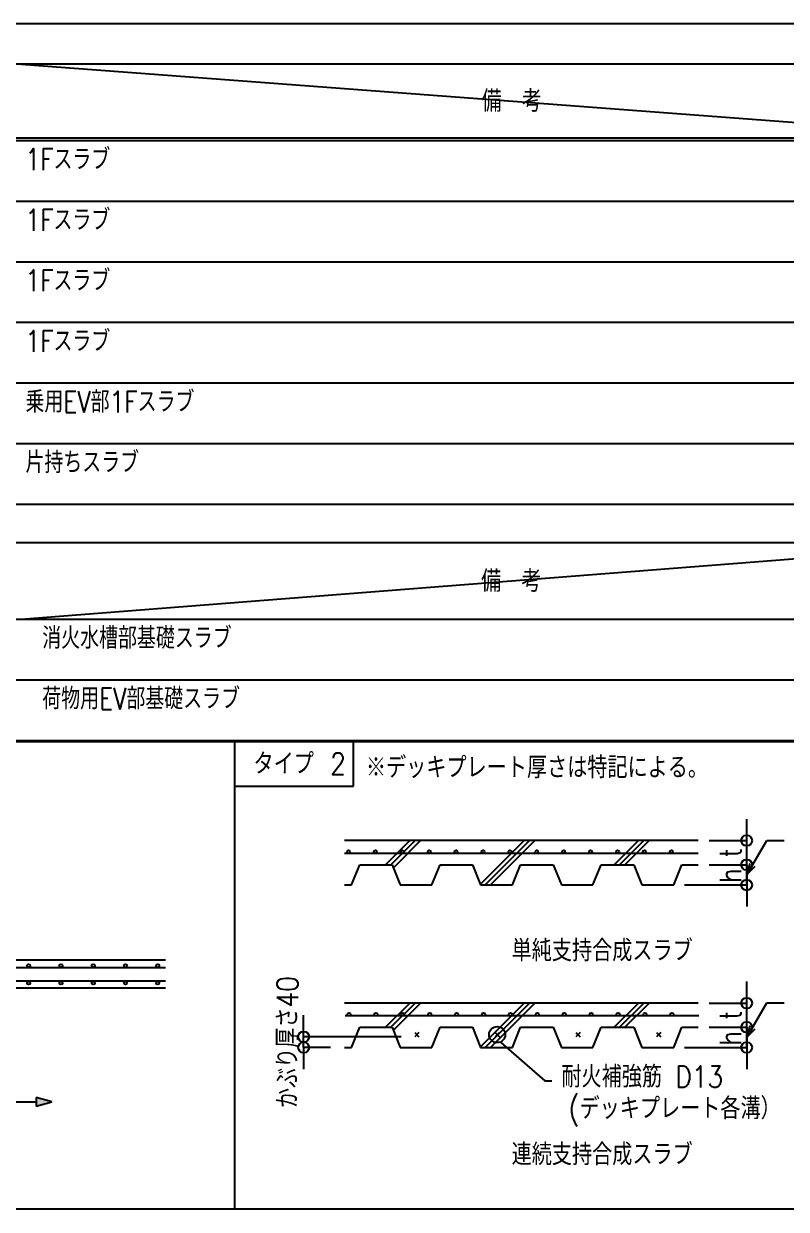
# Model space of a CAD drawing. Extents: x -668440 to 1010955, y -1678500 to 210463.
# Drawn here: x -169150 to -133722, y -1470930 to -1415808 of the extents above; entities that cross this region are included whole.
import ezdxf

# ---------------------------------------------------------------- set-up
doc = ezdxf.new("R2010")
doc.units = 0
doc.header["$MEASUREMENT"] = 0
doc.layers.get('0').update_dxf_attribs({"color": 3, "linetype": 'CONTINUOUS'})
doc.layers.get('Defpoints').update_dxf_attribs({"color": 251, "linetype": 'CONTINUOUS'})
doc.layers.add('注記', color=3, linetype='CONTINUOUS')
doc.styles.add('DRACAD', font='txt', dxfattribs={"width": 0.85, "bigfont": 'extfont2'})
doc.dimstyles.new('MYDIM', dxfattribs={"dimtxt": 120, "dimasz": 20, "dimexe": 1.25, "dimexo": 50, "dimgap": 50, "dimtad": 1, "dimdec": 4, "dimdsep": 46, "dimtxsty": 'DRACAD', "dimblk": 'ORIGIN', "dimcen": 2.5, "dimadec": 0, "dimazin": 0, "dimtfac": 1, "dimtdec": 4, "dimtmove": 0, "dimatfit": 3, "dimfxl": 1, "dimtolj": 1, "dimtzin": 0, "dimarcsym": 0})

# ---------------------------------------------------------------- blocks, each defined once
blk = doc.blocks.new('_ORIGIN')
at = {"color": 0, "linetype": 'ByBlock', "lineweight": -2}
blk.add_line((0, 0), (-1, 0), dxfattribs=at)
blk.add_circle((0, 0), 0.5, dxfattribs=at)
blk = doc.blocks.new('*D9128')
at = {"layer": 'Defpoints', "color": 0}
for p in [(112796.1, -746516.9), (112976.1, -746516.9), (112704.9, -746592.1)]:
    blk.add_point(p, dxfattribs=at)
at = {"layer": '注記', "color": 0, "lineweight": -2}
for p, q in [((112976.1, -746476.9), (112976.1, -746436.9)), ((112836.1, -746516.9), (112977.4, -746516.9)), ((112976.1, -746592.1), (112976.1, -746516.9)), ((112744.9, -746592.1), (112977.4, -746592.1)), ((112976.1, -746632.1), (112976.1, -746672.1))]:
    blk.add_line(p, q, dxfattribs=at)
at = {"layer": '注記', "color": 0, "linetype": 'ByBlock', "lineweight": -2, "xscale": 40, "yscale": 40, "zscale": 40}
for p, rotation in [((112976.1, -746516.9), 270), ((112976.1, -746592.1), 90)]:
    blk.add_blockref('_ORIGIN', p, dxfattribs=dict(at, rotation=rotation))
at = {"layer": '注記', "color": 0, "lineweight": 9, "insert": (112916.1, -746556.9), "char_height": 80, "attachment_point": 5, "rotation": 90, "style": 'DRACAD'}
blk.add_mtext('\\A1;h', dxfattribs=at)
blk = doc.blocks.new('*D9129')
at = {"layer": 'Defpoints', "color": 0}
for p in [(112796.1, -746426.9), (112976.1, -746426.9), (112796.1, -746516.9)]:
    blk.add_point(p, dxfattribs=at)
at = {"layer": '注記', "color": 0, "lineweight": -2}
for p, q in [((112976.1, -746386.9), (112976.1, -746346.9)), ((112836.1, -746426.9), (112977.4, -746426.9)), ((112976.1, -746516.9), (112976.1, -746426.9)), ((112836.1, -746516.9), (112977.4, -746516.9)), ((112976.1, -746556.9), (112976.1, -746596.9))]:
    blk.add_line(p, q, dxfattribs=at)
at = {"layer": '注記', "color": 0, "linetype": 'ByBlock', "lineweight": -2, "xscale": 40, "yscale": 40, "zscale": 40}
for p, rotation in [((112976.1, -746426.9), 270), ((112976.1, -746516.9), 90)]:
    blk.add_blockref('_ORIGIN', p, dxfattribs=dict(at, rotation=rotation))
at = {"layer": '注記', "color": 0, "lineweight": 9, "insert": (112916.1, -746471.9), "char_height": 80, "attachment_point": 5, "rotation": 90, "style": 'DRACAD'}
blk.add_mtext('\\A1;t', dxfattribs=at)
blk = doc.blocks.new('*D9130')
at = {"layer": 'Defpoints', "color": 0}
for p in [(111329.4, -747156.6), (111732.3, -747156.6), (111469.4, -747196.6)]:
    blk.add_point(p, dxfattribs=at)
at = {"layer": '注記', "color": 0, "lineweight": -2}
for p, q in [((111329.4, -747116.6), (111329.4, -747076.6)), ((111692.3, -747156.6), (111328.2, -747156.6)), ((111329.4, -747196.6), (111329.4, -747156.6)), ((111429.4, -747196.6), (111328.2, -747196.6)), ((111329.4, -747236.6), (111329.4, -747276.6))]:
    blk.add_line(p, q, dxfattribs=at)
at = {"layer": '注記', "color": 0, "linetype": 'ByBlock', "lineweight": -2, "xscale": 40, "yscale": 40, "zscale": 40}
for p, rotation in [((111329.4, -747156.6), 270), ((111329.4, -747196.6), 90)]:
    blk.add_blockref('_ORIGIN', p, dxfattribs=dict(at, rotation=rotation))
at = {"layer": '注記', "color": 0, "lineweight": 9, "insert": (111269.4, -747176.6), "char_height": 80, "attachment_point": 5, "rotation": 90, "style": 'DRACAD'}
blk.add_mtext('\\A1;かぶり厚さ\\A1;40', dxfattribs=at)
blk = doc.blocks.new('*D9131')
at = {"layer": 'Defpoints', "color": 0}
for p in [(112796.1, -747121.4), (112976.1, -747121.4), (112704.9, -747196.6)]:
    blk.add_point(p, dxfattribs=at)
at = {"layer": '注記', "color": 0, "lineweight": -2}
for p, q in [((112976.1, -747081.4), (112976.1, -747041.4)), ((112836.1, -747121.4), (112977.4, -747121.4)), ((112976.1, -747196.6), (112976.1, -747121.4)), ((112744.9, -747196.6), (112977.4, -747196.6)), ((112976.1, -747236.6), (112976.1, -747276.6))]:
    blk.add_line(p, q, dxfattribs=at)
at = {"layer": '注記', "color": 0, "linetype": 'ByBlock', "lineweight": -2, "xscale": 40, "yscale": 40, "zscale": 40}
for p, rotation in [((112976.1, -747121.4), 270), ((112976.1, -747196.6), 90)]:
    blk.add_blockref('_ORIGIN', p, dxfattribs=dict(at, rotation=rotation))
at = {"layer": '注記', "color": 0, "lineweight": 9, "insert": (112916.1, -747161.4), "char_height": 80, "attachment_point": 5, "rotation": 90, "style": 'DRACAD'}
blk.add_mtext('\\A1;h', dxfattribs=at)
blk = doc.blocks.new('*D9132')
at = {"layer": 'Defpoints', "color": 0}
for p in [(112796.1, -747031.4), (112976.1, -747031.4), (112796.1, -747121.4)]:
    blk.add_point(p, dxfattribs=at)
at = {"layer": '注記', "color": 0, "lineweight": -2}
for p, q in [((112976.1, -746991.4), (112976.1, -746951.4)), ((112836.1, -747031.4), (112977.4, -747031.4)), ((112976.1, -747121.4), (112976.1, -747031.4)), ((112836.1, -747121.4), (112977.4, -747121.4)), ((112976.1, -747161.4), (112976.1, -747201.4))]:
    blk.add_line(p, q, dxfattribs=at)
at = {"layer": '注記', "color": 0, "linetype": 'ByBlock', "lineweight": -2, "xscale": 40, "yscale": 40, "zscale": 40}
for p, rotation in [((112976.1, -747031.4), 270), ((112976.1, -747121.4), 90)]:
    blk.add_blockref('_ORIGIN', p, dxfattribs=dict(at, rotation=rotation))
at = {"layer": '注記', "color": 0, "lineweight": 9, "insert": (112916.1, -747076.4), "char_height": 80, "attachment_point": 5, "rotation": 90, "style": 'DRACAD'}
blk.add_mtext('\\A1;t', dxfattribs=at)
blk = doc.blocks.new('床スラブリスト')
at = {"layer": '注記'}
blk.add_hatch(color=256, dxfattribs=at).paths.add_polyline_path([(110335.74016, -747414.534), (110393.67404, -747399.01066), (110335.74016, -747382.39839)], flags=0)
at = {"layer": 'Defpoints'}
for p, q in [((110279.99994, -743538.59997), (113925.52514, -743814.20002)), ((113922.09861, -745319.00004), (110279.99994, -745604.60014))]:
    blk.add_line(p, q, dxfattribs=at)
at = {"layer": '注記'}
for p, q in [((113925.52514, -743388.59997), (104999.99994, -743388.59997)), ((113925.52514, -743538.59997), (104999.99994, -743538.59997)), ((113925.52514, -743814.20002), (104999.99994, -743814.20002)), ((113925.52514, -743824.20002), (104999.99994, -743824.20002)), ((113925.52514, -744049.60002), (104999.99994, -744049.60002)), ((113925.52514, -744049.60002), (104999.99994, -744049.60002)), ((113925.52514, -744275.00002), (104999.99994, -744275.00002)), ((113925.52514, -744275.00002), (104999.99994, -744275.00002)), ((113925.52515, -744500.40002), (104999.99995, -744500.40002)), ((113925.52515, -744725.80002), (104999.99995, -744725.80002)), ((113925.52514, -744951.20001), (104999.99994, -744951.20001)), ((113925.52517, -745176.60001), (104999.99997, -745176.60001)), ((113925.52514, -745319.00004), (104999.99994, -745319.00004)), ((113925.52514, -745604.60014), (104999.99994, -745604.60014)), ((113925.52514, -745830.00014), (104999.99994, -745830.00014)), ((113925.52514, -745830.00014), (104999.99994, -745830.00014)), ((113925.52514, -746059.60007), (104999.99993, -746059.60007)), ((113925.52514, -746059.60007), (104999.99993, -746059.60007)), ((113925.52514, -746055.40014), (104999.99994, -746055.40014)), ((113925.52514, -746055.40014), (104999.99994, -746055.40014)), ((113925.52514, -746055.40014), (104999.99994, -746055.40014)), ((113925.52514, -746055.40014), (104999.99994, -746055.40014)), ((113925.52514, -746055.40017), (104999.99994, -746055.40017)), ((113925.52514, -746059.60007), (104999.99994, -746059.60007)), ((113925.52514, -746059.60013), (104999.99994, -746059.60013)), ((113925.52514, -746059.60013), (104999.99994, -746059.60013)), ((104999.99995, -746055.40023), (113925.52514, -746055.40023)), ((113925.52514, -746059.60013), (104999.99995, -746059.60013)), ((111073.89155, -747798.40022), (111073.89155, -746055.40023)), ((111514.29155, -746224.80023), (111514.29155, -746055.40023)), ((111073.89155, -746224.80023), (111514.29155, -746224.80023)), ((112796.07345, -746426.86039), (111481.27348, -746426.86039)), ((111724.1755, -746426.86039), (111634.1755, -746516.86039)), ((111743.97449, -746426.86039), (111653.97449, -746516.86039)), ((111763.77348, -746426.86039), (111662.8366, -746527.79727)), ((112149.1755, -746426.86039), (111986.33299, -746589.7029)), ((112168.97449, -746426.86039), (112003.77449, -746592.06038)), ((112188.77348, -746426.86039), (112023.57348, -746592.06038)), ((112574.1755, -746426.86039), (112484.1755, -746516.86039)), ((112593.97449, -746426.86039), (112503.97449, -746516.86039)), ((112613.77348, -746426.86039), (112523.77348, -746516.86039)), ((112978.03224, -746551.78886), (113050.40363, -746426.43793)), ((113050.40363, -746426.43793), (113115.27345, -746426.43793)), ((112796.07345, -746474.46039), (111481.27348, -746474.46039)), ((111507.67348, -746592.06038), (111537.67348, -746516.86039)), ((111537.67348, -746516.86039), (111658.47348, -746516.86039)), ((111658.47348, -746516.86039), (111688.47348, -746592.06038)), ((111806.47348, -746592.06038), (111836.47347, -746516.86039)), ((111836.47347, -746516.86039), (111957.27347, -746516.86039)), ((111957.27347, -746516.86039), (111987.27347, -746592.06038)), ((112105.27347, -746592.06038), (112135.27347, -746516.86039)), ((112135.27347, -746516.86039), (112257.27347, -746516.86039)), ((112257.27347, -746516.86039), (112287.27346, -746592.06038)), ((112404.87346, -746592.06038), (112434.87346, -746516.86039)), ((112434.87346, -746516.86039), (112556.87346, -746516.86039)), ((112556.87346, -746516.86039), (112586.87346, -746592.06038)), ((112704.87346, -746592.06038), (112734.87345, -746516.86039)), ((112734.87345, -746516.86039), (112796.07345, -746516.86039)), ((112978.03224, -746551.78886), (112988.75021, -746511.78886)), ((112978.03224, -746551.78886), (113007.31427, -746522.50683)), ((111481.27348, -746592.06038), (111507.67348, -746592.06038)), ((111688.47348, -746592.06038), (111806.47348, -746592.06038)), ((111987.27347, -746592.06038), (112105.27347, -746592.06038)), ((112287.27346, -746592.06038), (112404.87346, -746592.06038)), ((112586.87346, -746592.06038), (112704.87346, -746592.06038)), ((110815.99014, -746872.32804), (108375.59017, -746872.32804)), ((110815.99014, -746900.72804), (108679.99017, -746900.72804)), ((108715.99016, -746948.72804), (110815.99014, -746948.72804)), ((108795.99016, -746974.72804), (110815.99014, -746974.72804)), ((112796.07345, -747031.42998), (111481.27348, -747031.42998)), ((111724.1755, -747031.42998), (111634.1755, -747121.42998)), ((111743.97449, -747031.42998), (111653.97449, -747121.42998)), ((111763.77348, -747031.42998), (111662.8366, -747132.36687)), ((112149.1755, -747031.42998), (111986.33299, -747194.2725)), ((112168.97449, -747031.42998), (112003.77449, -747196.62998)), ((112188.77348, -747031.42998), (112023.57348, -747196.62998)), ((112574.1755, -747031.42998), (112484.1755, -747121.42998)), ((112593.97449, -747031.42998), (112503.97449, -747121.42998)), ((112613.77348, -747031.42998), (112523.77348, -747121.42998)), ((112978.03224, -747156.35846), (113050.40363, -747031.00753)), ((113050.40363, -747031.00753), (113115.27345, -747031.00753)), ((112798.07345, -747079.02998), (111483.27348, -747079.02998)), ((111507.67348, -747196.62998), (111537.67348, -747121.42998)), ((111537.67348, -747121.42998), (111658.47348, -747121.42998)), ((111658.47348, -747121.42998), (111688.47348, -747196.62998)), ((111742.07348, -747140.62998), (111758.07348, -747156.62998)), ((111758.07348, -747140.62998), (111742.07348, -747156.62998)), ((111806.47348, -747196.62998), (111836.47347, -747121.42998)), ((111836.47347, -747121.42998), (111957.27347, -747121.42998)), ((111957.27347, -747121.42998), (111987.27347, -747196.62998)), ((112040.87347, -747140.62998), (112056.87347, -747156.62998)), ((112056.87347, -747140.62998), (112040.87347, -747156.62998)), ((112105.27347, -747196.62998), (112135.27347, -747121.42998)), ((112135.27347, -747121.42998), (112257.27347, -747121.42998)), ((112257.27347, -747121.42998), (112287.27346, -747196.62998)), ((112340.87346, -747140.62998), (112356.87346, -747156.62998)), ((112356.87346, -747140.62998), (112340.87346, -747156.62998)), ((112404.87346, -747196.62998), (112434.87346, -747121.42998)), ((112434.87346, -747121.42998), (112556.87346, -747121.42998)), ((112556.87346, -747121.42998), (112586.87346, -747196.62998)), ((112640.87346, -747140.62998), (112656.87346, -747156.62998)), ((112656.87346, -747140.62998), (112640.87346, -747156.62998)), ((112704.87346, -747196.62998), (112734.87345, -747121.42998)), ((112734.87345, -747121.42998), (112796.07345, -747121.42998)), ((112978.03224, -747156.35846), (112988.75021, -747116.35846)), ((112978.03224, -747156.35846), (113007.31427, -747127.07642)), ((112062.46443, -747177.79452), (112225.81783, -747320.19583)), ((111481.27348, -747196.62998), (111507.67348, -747196.62998)), ((111688.47348, -747196.62998), (111806.47348, -747196.62998)), ((111987.27347, -747196.62998), (112105.27347, -747196.62998)), ((112287.27346, -747196.62998), (112404.87346, -747196.62998)), ((112586.87346, -747196.62998), (112704.87346, -747196.62998)), ((112225.81783, -747320.19583), (112251.2683, -747320.19583)), ((108795.99016, -747398.46619), (110335.74016, -747398.46619)), ((110393.67404, -747399.01066), (110335.74016, -747382.39839)), ((110335.74016, -747382.39839), (110335.74016, -747414.534)), ((110335.74016, -747414.534), (110393.67404, -747399.01066)), ((113925.52514, -747798.40022), (104999.99995, -747798.40022))]:
    blk.add_line(p, q, dxfattribs=at)
for centre, radius in [((111496.07348, -746468.86039), 6), ((111596.07348, -746468.86039), 6), ((111696.07348, -746468.86039), 6), ((111796.07348, -746468.86039), 6), ((111896.07347, -746468.86039), 6), ((111996.07347, -746468.86039), 6), ((112096.07347, -746468.86039), 6), ((112196.07347, -746468.86039), 6), ((112296.07346, -746468.86039), 6), ((112396.07346, -746468.86039), 6), ((112496.07346, -746468.86039), 6), ((112596.07346, -746468.86039), 6), ((112696.07346, -746468.86039), 6), ((110307.19014, -746892.72804), 6), ((110427.19014, -746892.72804), 6), ((110547.19014, -746892.72804), 6), ((110667.19014, -746892.72804), 6), ((110787.19014, -746892.72804), 6), ((110307.19014, -746956.72804), 6), ((110427.19014, -746956.72804), 6), ((110547.19014, -746956.72804), 6), ((110667.19014, -746956.72804), 6), ((110787.19014, -746956.72804), 6), ((111498.07348, -747073.42998), 6), ((111598.07348, -747073.42998), 6), ((111698.07348, -747073.42998), 6), ((111798.07348, -747073.42998), 6), ((111898.07347, -747073.42998), 6), ((111998.07347, -747073.42998), 6), ((112098.07347, -747073.42998), 6), ((112198.07347, -747073.42998), 6), ((112298.07346, -747073.42998), 6), ((112398.07346, -747073.42998), 6), ((112498.07346, -747073.42998), 6), ((112598.07346, -747073.42998), 6), ((112698.07346, -747073.42998), 6), ((112048.87347, -747148.62998), 30)]:
    blk.add_circle(centre, radius, dxfattribs=at)
at = {"style": 'DRACAD', "width": 0.8}
for s, p in [('1Fスラブ', (110295.32912, -744158.61723)), ('1Fスラブ', (110295.32912, -744384.01723)), ('1Fスラブ', (110295.32912, -744609.41723)), ('乗用EV部1Fスラブ', (110295.32912, -744834.81723)), ('片持ちスラブ', (110295.32912, -745060.21724))]:
    blk.add_text(s, height=80, dxfattribs=at).set_placement(p)
at = {"layer": '注記', "style": 'DRACAD', "width": 0.8}
for s, p in [('1Fスラブ', (110295.32912, -743933.21723)), ('消火水槽部基礎スラブ', (110357.85192, -745713.61736)), ('荷物用EV部基礎スラブ', (110357.85192, -745939.01736))]:
    blk.add_text(s, height=80, dxfattribs=at).set_placement(p)
at = {"layer": '注記', "char_height": 80, "style": 'DRACAD'}
for s, insert, width, attachment_point in [('備\u3000考', (112102.76254, -743676.4), 336.70875, 5), ('備\u3000考', (112101.04927, -745461.80009), 336.70875, 5), ('※デッキプレート厚さは特記による。', (111560.8915, -746115.08283), 1382.10925, 1), ('単純支持合成スラブ', (112438.98421, -746836.57022), 840.1685, 5), ('耐火補強筋', (112287.45769, -747265.22995), 513.08, 1), ('D13', (112710.79102, -747265.22995), 179.578, 1), ('(デッキプレート各溝）', (112313.91602, -747383.02598), 820.928, 1), ('連続支持合成スラブ', (112438.98421, -747594.61414), 840.1685, 5)]:
    blk.add_mtext(s, dxfattribs=dict(at, insert=insert, width=width, attachment_point=attachment_point))
at = {"layer": '注記', "insert": (111143.14572, -746101.08613), "char_height": 80, "attachment_point": 1, "style": 'DRACAD'}
blk.add_mtext('タイプ 2', dxfattribs=at)
at = {"layer": '注記', "lineweight": 9}
for base, p1, p2, text, override, picture, middle in [((112976.14868, -746426.86039), (112796.07345, -746516.86039), (112796.07345, -746426.86039), 't', {"dimtxt": 80, "dimasz": 40, "dimexo": 40, "dimgap": 20, "dimtad": 3, "dimtmove": 0}, '*D9129', (112976.14868, -746471.86039)), ((112976.14868, -746516.86039), (112704.87346, -746592.06038), (112796.07345, -746516.86039), 'h', {"dimtxt": 80, "dimasz": 40, "dimexo": 40, "dimgap": 20, "dimtad": 3, "dimtmove": 0}, '*D9128', (112976.14868, -746556.86039)), ((111329.42723, -747156.62998), (111469.42723, -747196.62998), (111732.34385, -747156.62998), 'かぶり厚さ\\A1;<>', {"dimtxt": 80, "dimasz": 40, "dimexo": 40, "dimgap": 20, "dimtad": 3, "dimtxsty": 'DRACAD', "dimtmove": 0, "dimtfill": 0, "dimtfillclr": 0}, '*D9130', (111329.42723, -747176.62998)), ((112976.14868, -747031.42998), (112796.07345, -747121.42998), (112796.07345, -747031.42998), 't', {"dimtxt": 80, "dimasz": 40, "dimexo": 40, "dimgap": 20, "dimtad": 3, "dimtmove": 0}, '*D9132', (112976.14868, -747076.42998)), ((112976.14868, -747121.42998), (112704.87346, -747196.62998), (112796.07345, -747121.42998), 'h', {"dimtxt": 80, "dimasz": 40, "dimexo": 40, "dimgap": 20, "dimtad": 3, "dimtmove": 0}, '*D9131', (112976.14868, -747161.42998))]:
    dim = blk.add_linear_dim(base=base, p1=p1, p2=p2, angle=90, text=text, dimstyle='MYDIM', override=override, dxfattribs=at)
    dim.commit()
    dim.dimension.update_dxf_attribs({"geometry": picture, "text_midpoint": middle, "dimtype": 128})

msp = doc.modelspace()

# ---------------------------------------------------------------- block references
at = {"xscale": 12.5, "yscale": 12.5, "zscale": 12.5}
msp.add_blockref('床スラブリスト', (-1547762.25647, 7876549.6902), dxfattribs=at)

doc.saveas('drawing.dxf')
